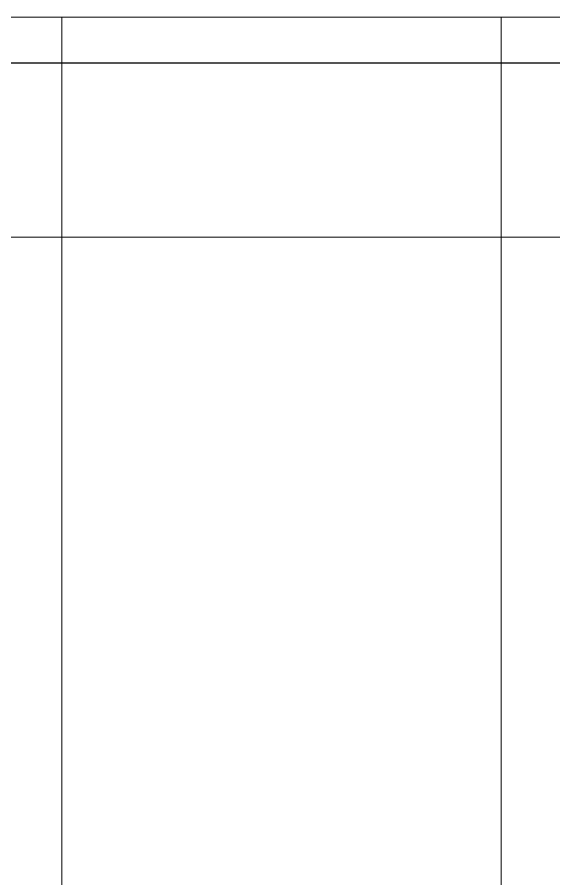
# Model space of a CAD drawing. Header units: metres. Extents: x 5 to 242, y -3 to 162.
# Drawn here: x 25.436 to 26.046, y 116.584 to 117.564 of the extents above; entities that cross this region are included whole.
import ezdxf

# ---------------------------------------------------------------- set-up
doc = ezdxf.new("R2010")
doc.units = ezdxf.units.M
doc.layers.add('1053_ARQ_BASE_MATADOURO_2_dwg', color=7, linetype='Continuous', lineweight=5, true_color=0x767676)
doc.layers.add('A-PISO', color=7, linetype='Continuous', lineweight=5)

# ---------------------------------------------------------------- blocks, each defined once
blk = doc.blocks.new('1053_ARQ_BASE_MATADOURO_2_dwg-3637054-CURRAL BOVINO')
at = {"layer": 'A-PISO', "color": 253, "true_color": 0xaaaaaa}
blk.add_line((126.89312, 84.37815), (126.39312, 84.37815), dxfattribs=at)
at = {"layer": 'A-PISO', "color": 253, "true_color": 0xaaaaaa, "flags": 128}
for points in [[(126.39312, 84.12815), (126.14312, 84.12815), (126.14312, 84.37815), (126.39312, 84.37815)], [(126.89312, 84.12815), (127.14312, 84.12815), (127.14312, 84.37815), (126.89312, 84.37815)]]:
    blk.add_lwpolyline(points, close=True, dxfattribs=at)
at = {"layer": 'A-PISO', "color": 253, "lineweight": 30, "true_color": 0xaaaaaa, "flags": 128}
blk.add_lwpolyline([(126.14312, 84.32642), (127.14312, 84.32642), (127.14312, 70.72642), (126.14312, 70.72642)], close=True, dxfattribs=at)
at = {"layer": 'A-PISO', "color": 253, "true_color": 0xaaaaaa, "flags": 128}
blk.add_lwpolyline([(126.89312, 80.50315), (126.89312, 84.12815), (126.39312, 84.12815), (126.39312, 80.50315)], dxfattribs=at)

msp = doc.modelspace()

# ---------------------------------------------------------------- block references
at = {"layer": '1053_ARQ_BASE_MATADOURO_2_dwg', "color": 253, "true_color": 0xaaaaaa}
msp.add_blockref('1053_ARQ_BASE_MATADOURO_2_dwg-3637054-CURRAL BOVINO', (-100.90649, 33.18603), dxfattribs=at)

doc.saveas('drawing.dxf')
